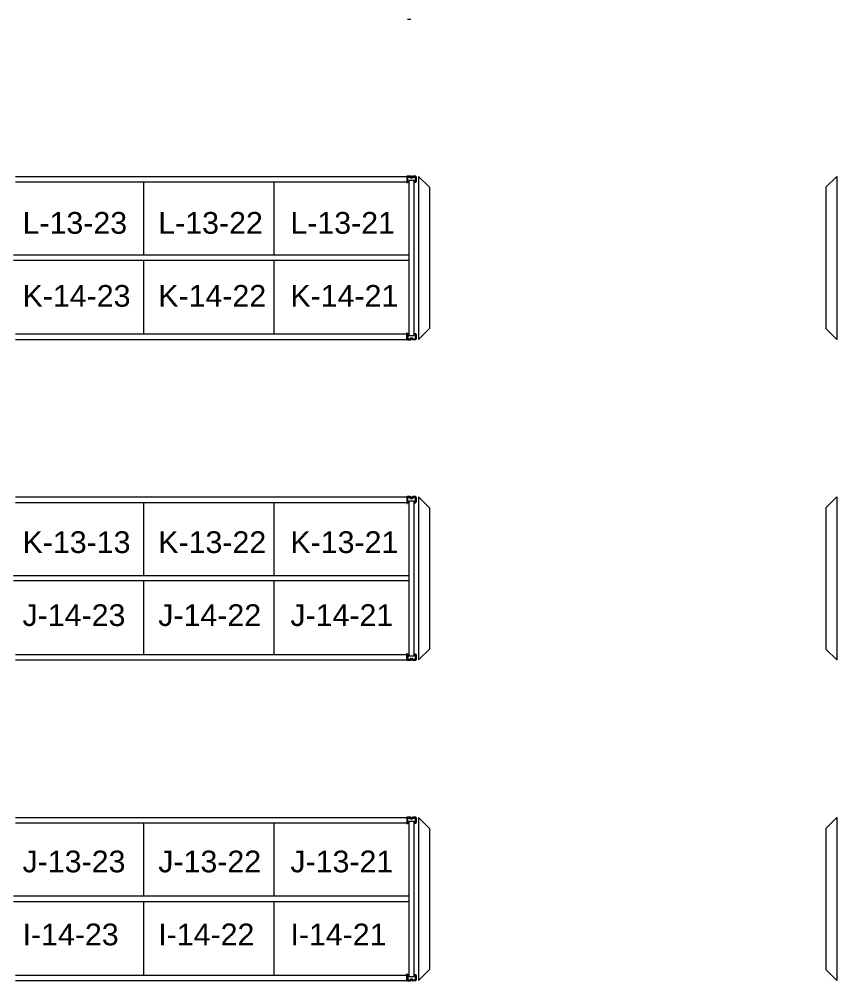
# Model space of a CAD drawing. Header units: inches. Extents: x 2743 to 10591, y -1604 to 5792.
# Drawn here: x 7995.2 to 8296.3, y 4339.9 to 4693.9 of the extents above; entities that cross this region are included whole.
import ezdxf

# ---------------------------------------------------------------- set-up
doc = ezdxf.new("R2010")
doc.units = ezdxf.units.IN
doc.header["$LTSCALE"] = 0.1875
doc.header["$MEASUREMENT"] = 0
for name, color, linetype, lineweight in [('22 Dimension', 7, 'Continuous', 5), ('32 Echelle', 160, 'Continuous', 15), ('33 Poutre', 30, 'Continuous', 15), ('37 Protection', 1, 'Continuous', 15)]:
    doc.layers.add(name, color=color, linetype=linetype, lineweight=lineweight)
doc.styles.add('arial', font='')
doc.styles.get('arial').set_extended_font_data('Arial')

msp = doc.modelspace()

# ---------------------------------------------------------------- hatches: boundary and pattern name
at = {"layer": '32 Echelle'}
for points in [[(8138.64784, 4633.81503), (8138.64784, 4634.00253), (8138.46034, 4634.00253)], [(8140.64784, 4633.81503), (8140.64784, 4634.00253), (8140.83534, 4634.00253)], [(8138.64784, 4578.19003), (8138.64784, 4578.00253), (8138.46034, 4578.00253)], [(8140.64784, 4578.19003), (8140.64784, 4578.00253), (8140.83534, 4578.00253)], [(8138.64784, 4515.81503), (8138.64784, 4516.00253), (8138.46034, 4516.00253)], [(8140.64784, 4515.81503), (8140.64784, 4516.00253), (8140.83534, 4516.00253)], [(8138.64784, 4460.19003), (8138.64784, 4460.00253), (8138.46034, 4460.00253)], [(8140.64784, 4460.19003), (8140.64784, 4460.00253), (8140.83534, 4460.00253)], [(8138.64784, 4397.81503), (8138.64784, 4398.00253), (8138.46034, 4398.00253)], [(8140.64784, 4397.81503), (8140.64784, 4398.00253), (8140.83534, 4398.00253)], [(8138.64784, 4342.19003), (8138.64784, 4342.00253), (8138.46034, 4342.00253)], [(8140.64784, 4342.19003), (8140.64784, 4342.00253), (8140.83534, 4342.00253)]]:
    msp.add_hatch(color=256, dxfattribs=at).paths.add_polyline_path(points)

# ---------------------------------------------------------------- linework, layer by layer
at = {"layer": '22 Dimension'}
for p, q in [((8041.02284, 4607.00253), (8041.02284, 4634.00253)), ((8089.02284, 4607.00253), (8089.02284, 4634.00253)), ((8138.64784, 4607.00253), (7993.02284, 4607.00253)), ((8138.64784, 4605.00253), (7993.02284, 4605.00253)), ((8041.02284, 4578.00253), (8041.02284, 4605.00253)), ((8089.02284, 4578.00253), (8089.02284, 4605.00253)), ((8041.02284, 4489.00253), (8041.02284, 4516.00253)), ((8089.02284, 4489.00253), (8089.02284, 4516.00253)), ((8138.64784, 4489.00253), (7993.02284, 4489.00253)), ((8138.64784, 4487.08616), (7993.02284, 4487.08616)), ((8041.02284, 4460.00253), (8041.02284, 4487.08616)), ((8089.02284, 4460.00253), (8089.02284, 4487.08616)), ((8041.02284, 4371.00253), (8041.02284, 4398.00253)), ((8089.02284, 4371.00253), (8089.02284, 4398.00253)), ((8138.64784, 4371.00253), (7993.02284, 4371.00253)), ((8138.64784, 4369.00253), (7993.02284, 4369.00253)), ((8041.02284, 4342.00253), (8041.02284, 4369.00253)), ((8089.02284, 4342.00253), (8089.02284, 4369.00253))]:
    msp.add_line(p, q, dxfattribs=at)
at = {"layer": '32 Echelle', "linetype": 'Continuous', "lineweight": 25}
for p, q in [((8138.02288, 4635.81878), (8138.02288, 4634.18628)), ((8138.11288, 4634.18628), (8138.11288, 4635.81878)), ((8139.13547, 4636.00253), (8138.20663, 4636.00253)), ((8138.20663, 4635.91253), (8139.13547, 4635.91253)), ((8138.62288, 4634.09253), (8138.20663, 4634.09253)), ((8138.20663, 4634.00253), (8138.62288, 4634.00253)), ((8138.62288, 4634.00253), (8138.62288, 4634.09253)), ((8139.22512, 4635.84619), (8139.26903, 4635.70256)), ((8139.3551, 4635.72887), (8139.31119, 4635.8725)), ((8139.85092, 4635.66253), (8139.44475, 4635.66253)), ((8139.44475, 4635.57253), (8139.85092, 4635.57253)), ((8139.98449, 4635.8725), (8139.94057, 4635.72887)), ((8140.02664, 4635.70256), (8140.07055, 4635.84619)), ((8141.08904, 4636.00253), (8140.16021, 4636.00253)), ((8140.16021, 4635.91253), (8141.08904, 4635.91253)), ((8141.08904, 4634.09253), (8140.67279, 4634.09253)), ((8140.67279, 4634.09253), (8140.67279, 4634.00253)), ((8140.67279, 4634.00253), (8141.08904, 4634.00253)), ((8141.18279, 4635.81878), (8141.18279, 4634.18628)), ((8141.27279, 4634.18628), (8141.27279, 4635.81878)), ((8138.02288, 4576.18628), (8138.02288, 4577.81878)), ((8138.11288, 4577.81878), (8138.11288, 4576.18628)), ((8138.20663, 4578.00253), (8138.62288, 4578.00253)), ((8138.62288, 4577.91253), (8138.20663, 4577.91253)), ((8138.62288, 4578.00253), (8138.62288, 4577.91253)), ((8140.67279, 4578.00253), (8141.08904, 4578.00253)), ((8140.67279, 4577.91253), (8140.67279, 4578.00253)), ((8141.08904, 4577.91253), (8140.67279, 4577.91253)), ((8141.18279, 4576.18628), (8141.18279, 4577.81878)), ((8141.27279, 4577.81878), (8141.27279, 4576.18628)), ((8138.20663, 4576.09253), (8139.13547, 4576.09253)), ((8139.13547, 4576.00253), (8138.20663, 4576.00253)), ((8139.22512, 4576.15887), (8139.26903, 4576.3025)), ((8139.3551, 4576.27619), (8139.31119, 4576.13256)), ((8139.44475, 4576.43253), (8139.85092, 4576.43253)), ((8139.85092, 4576.34253), (8139.44475, 4576.34253)), ((8139.98449, 4576.13256), (8139.94057, 4576.27619)), ((8140.02664, 4576.3025), (8140.07055, 4576.15887)), ((8140.16021, 4576.09253), (8141.08904, 4576.09253)), ((8141.08904, 4576.00253), (8140.16021, 4576.00253)), ((8138.02288, 4517.81878), (8138.02288, 4516.18628)), ((8138.11288, 4516.18628), (8138.11288, 4517.81878)), ((8139.13547, 4518.00253), (8138.20663, 4518.00253)), ((8138.20663, 4517.91253), (8139.13547, 4517.91253)), ((8139.22512, 4517.84619), (8139.26903, 4517.70256)), ((8139.3551, 4517.72887), (8139.31119, 4517.8725)), ((8139.85092, 4517.66253), (8139.44475, 4517.66253)), ((8139.44475, 4517.57253), (8139.85092, 4517.57253)), ((8139.98449, 4517.8725), (8139.94057, 4517.72887)), ((8140.02664, 4517.70256), (8140.07055, 4517.84619)), ((8141.08904, 4518.00253), (8140.16021, 4518.00253)), ((8140.16021, 4517.91253), (8141.08904, 4517.91253)), ((8141.18279, 4517.81878), (8141.18279, 4516.18628)), ((8141.27279, 4516.18628), (8141.27279, 4517.81878)), ((8138.62288, 4516.09253), (8138.20663, 4516.09253)), ((8138.20663, 4516.00253), (8138.62288, 4516.00253)), ((8138.62288, 4516.00253), (8138.62288, 4516.09253)), ((8141.08904, 4516.09253), (8140.67279, 4516.09253)), ((8140.67279, 4516.09253), (8140.67279, 4516.00253)), ((8140.67279, 4516.00253), (8141.08904, 4516.00253)), ((8138.02288, 4458.18628), (8138.02288, 4459.81878)), ((8138.11288, 4459.81878), (8138.11288, 4458.18628)), ((8138.20663, 4460.00253), (8138.62288, 4460.00253)), ((8138.62288, 4459.91253), (8138.20663, 4459.91253)), ((8138.20663, 4458.09253), (8139.13547, 4458.09253)), ((8139.13547, 4458.00253), (8138.20663, 4458.00253)), ((8138.62288, 4460.00253), (8138.62288, 4459.91253)), ((8139.22512, 4458.15887), (8139.26903, 4458.3025)), ((8139.3551, 4458.27619), (8139.31119, 4458.13256)), ((8139.44475, 4458.43253), (8139.85092, 4458.43253)), ((8139.85092, 4458.34253), (8139.44475, 4458.34253)), ((8139.98449, 4458.13256), (8139.94057, 4458.27619)), ((8140.02664, 4458.3025), (8140.07055, 4458.15887)), ((8140.16021, 4458.09253), (8141.08904, 4458.09253)), ((8141.08904, 4458.00253), (8140.16021, 4458.00253)), ((8140.67279, 4460.00253), (8141.08904, 4460.00253)), ((8140.67279, 4459.91253), (8140.67279, 4460.00253)), ((8141.08904, 4459.91253), (8140.67279, 4459.91253)), ((8141.18279, 4458.18628), (8141.18279, 4459.81878)), ((8141.27279, 4459.81878), (8141.27279, 4458.18628)), ((8138.02288, 4399.81878), (8138.02288, 4398.18628)), ((8138.11288, 4398.18628), (8138.11288, 4399.81878)), ((8139.13547, 4400.00253), (8138.20663, 4400.00253)), ((8138.20663, 4399.91253), (8139.13547, 4399.91253)), ((8138.62288, 4398.09253), (8138.20663, 4398.09253)), ((8138.20663, 4398.00253), (8138.62288, 4398.00253)), ((8138.62288, 4398.00253), (8138.62288, 4398.09253)), ((8139.22512, 4399.84619), (8139.26903, 4399.70256)), ((8139.3551, 4399.72887), (8139.31119, 4399.8725)), ((8139.85092, 4399.66253), (8139.44475, 4399.66253)), ((8139.44475, 4399.57253), (8139.85092, 4399.57253)), ((8139.98449, 4399.8725), (8139.94057, 4399.72887)), ((8140.02664, 4399.70256), (8140.07055, 4399.84619)), ((8141.08904, 4400.00253), (8140.16021, 4400.00253)), ((8140.16021, 4399.91253), (8141.08904, 4399.91253)), ((8141.08904, 4398.09253), (8140.67279, 4398.09253)), ((8140.67279, 4398.09253), (8140.67279, 4398.00253)), ((8140.67279, 4398.00253), (8141.08904, 4398.00253)), ((8141.18279, 4399.81878), (8141.18279, 4398.18628)), ((8141.27279, 4398.18628), (8141.27279, 4399.81878)), ((8138.02288, 4340.18628), (8138.02288, 4341.81878)), ((8138.11288, 4341.81878), (8138.11288, 4340.18628)), ((8138.20663, 4342.00253), (8138.62288, 4342.00253)), ((8138.62288, 4341.91253), (8138.20663, 4341.91253)), ((8138.20663, 4340.09253), (8139.13547, 4340.09253)), ((8138.62288, 4342.00253), (8138.62288, 4341.91253)), ((8139.22512, 4340.15887), (8139.26903, 4340.3025)), ((8139.3551, 4340.27619), (8139.31119, 4340.13256)), ((8139.44475, 4340.43253), (8139.85092, 4340.43253)), ((8139.85092, 4340.34253), (8139.44475, 4340.34253)), ((8139.98449, 4340.13256), (8139.94057, 4340.27619)), ((8140.02664, 4340.3025), (8140.07055, 4340.15887)), ((8140.16021, 4340.09253), (8141.08904, 4340.09253)), ((8140.67279, 4342.00253), (8141.08904, 4342.00253)), ((8140.67279, 4341.91253), (8140.67279, 4342.00253)), ((8141.08904, 4341.91253), (8140.67279, 4341.91253)), ((8141.18279, 4340.18628), (8141.18279, 4341.81878)), ((8141.27279, 4341.81878), (8141.27279, 4340.18628)), ((8139.13547, 4340.00253), (8138.20663, 4340.00253)), ((8141.08904, 4340.00253), (8140.16021, 4340.00253))]:
    msp.add_line(p, q, dxfattribs=at)
at = {"layer": '32 Echelle'}
for p, q in [((8138.64784, 4634.00253), (8138.46034, 4634.00253)), ((8138.64784, 4633.81503), (8138.46034, 4634.00253)), ((8140.64784, 4634.50253), (8138.64784, 4634.50253)), ((8138.64784, 4634.50253), (8138.64784, 4577.50253)), ((8138.64784, 4633.81503), (8138.64784, 4634.00253)), ((8140.64784, 4577.50253), (8140.64784, 4634.50253)), ((8140.64784, 4634.00253), (8140.83534, 4634.00253)), ((8140.64784, 4633.81503), (8140.64784, 4634.00253)), ((8140.64784, 4633.81503), (8140.83534, 4634.00253)), ((8138.64784, 4578.19003), (8138.46034, 4578.00253)), ((8138.64784, 4578.00253), (8138.46034, 4578.00253)), ((8138.64784, 4578.19003), (8138.64784, 4578.00253)), ((8138.64784, 4577.50253), (8140.64784, 4577.50253)), ((8140.64784, 4578.19003), (8140.64784, 4578.00253)), ((8140.64784, 4578.19003), (8140.83534, 4578.00253)), ((8140.64784, 4578.00253), (8140.83534, 4578.00253)), ((8138.64784, 4516.00253), (8138.46034, 4516.00253)), ((8138.64784, 4515.81503), (8138.46034, 4516.00253)), ((8140.64784, 4516.50253), (8138.64784, 4516.50253)), ((8138.64784, 4516.50253), (8138.64784, 4459.50253)), ((8138.64784, 4515.81503), (8138.64784, 4516.00253)), ((8140.64784, 4459.50253), (8140.64784, 4516.50253)), ((8140.64784, 4516.00253), (8140.83534, 4516.00253)), ((8140.64784, 4515.81503), (8140.64784, 4516.00253)), ((8140.64784, 4515.81503), (8140.83534, 4516.00253)), ((8138.64784, 4460.19003), (8138.46034, 4460.00253)), ((8138.64784, 4460.00253), (8138.46034, 4460.00253)), ((8138.64784, 4460.19003), (8138.64784, 4460.00253)), ((8138.64784, 4459.50253), (8140.64784, 4459.50253)), ((8140.64784, 4460.19003), (8140.64784, 4460.00253)), ((8140.64784, 4460.19003), (8140.83534, 4460.00253)), ((8140.64784, 4460.00253), (8140.83534, 4460.00253)), ((8138.64784, 4398.00253), (8138.46034, 4398.00253)), ((8138.64784, 4397.81503), (8138.46034, 4398.00253)), ((8140.64784, 4398.50253), (8138.64784, 4398.50253)), ((8138.64784, 4398.50253), (8138.64784, 4341.50253)), ((8138.64784, 4397.81503), (8138.64784, 4398.00253)), ((8140.64784, 4341.50253), (8140.64784, 4398.50253)), ((8140.64784, 4398.00253), (8140.83534, 4398.00253)), ((8140.64784, 4397.81503), (8140.64784, 4398.00253)), ((8140.64784, 4397.81503), (8140.83534, 4398.00253)), ((8138.64784, 4342.19003), (8138.46034, 4342.00253)), ((8138.64784, 4342.00253), (8138.46034, 4342.00253)), ((8138.64784, 4342.19003), (8138.64784, 4342.00253)), ((8138.64784, 4341.50253), (8140.64784, 4341.50253)), ((8140.64784, 4342.19003), (8140.64784, 4342.00253)), ((8140.64784, 4342.19003), (8140.83534, 4342.00253)), ((8140.64784, 4342.00253), (8140.83534, 4342.00253))]:
    msp.add_line(p, q, dxfattribs=at)
at = {"layer": '32 Echelle', "linetype": 'Continuous', "lineweight": 25}
for centre, radius, start, end in [((8138.20663, 4635.81878), 0.18375, 90, 180), ((8138.20663, 4634.18628), 0.18375, 180, 270), ((8138.20663, 4635.81878), 0.09375, 90, 180), ((8138.20663, 4634.18628), 0.09375, 180, 270), ((8139.13547, 4635.81878), 0.18375, 17, 90), ((8139.13547, 4635.81878), 0.09375, 17, 90), ((8139.44475, 4635.75628), 0.18375, 197, 270), ((8139.44475, 4635.75628), 0.09375, 197, 270), ((8139.85092, 4635.75628), 0.09375, 270, 343), ((8139.85092, 4635.75628), 0.18375, 270, 343), ((8140.16021, 4635.81878), 0.18375, 90, 163), ((8140.16021, 4635.81878), 0.09375, 90, 163), ((8141.08904, 4635.81878), 0.18375, 0, 90), ((8141.08904, 4635.81878), 0.09375, 0, 90), ((8141.08904, 4634.18628), 0.09375, 270, 0), ((8141.08904, 4634.18628), 0.18375, 270, 0), ((8138.20663, 4577.81878), 0.18375, 90, 180), ((8138.20663, 4577.81878), 0.09375, 90, 180), ((8141.08904, 4577.81878), 0.18375, 0, 90), ((8141.08904, 4577.81878), 0.09375, 0, 90), ((8138.20663, 4576.18628), 0.18375, 180, 270), ((8138.20663, 4576.18628), 0.09375, 180, 270), ((8139.13547, 4576.18628), 0.09375, 270, 343), ((8139.13547, 4576.18628), 0.18375, 270, 343), ((8139.44475, 4576.24878), 0.18375, 90, 163), ((8139.44475, 4576.24878), 0.09375, 90, 163), ((8139.85092, 4576.24878), 0.18375, 17, 90), ((8139.85092, 4576.24878), 0.09375, 17, 90), ((8140.16021, 4576.18628), 0.18375, 197, 270), ((8140.16021, 4576.18628), 0.09375, 197, 270), ((8141.08904, 4576.18628), 0.09375, 270, 0), ((8141.08904, 4576.18628), 0.18375, 270, 0), ((8138.20663, 4517.81878), 0.18375, 90, 180), ((8138.20663, 4517.81878), 0.09375, 90, 180), ((8139.13547, 4517.81878), 0.18375, 17, 90), ((8139.13547, 4517.81878), 0.09375, 17, 90), ((8139.44475, 4517.75628), 0.18375, 197, 270), ((8139.44475, 4517.75628), 0.09375, 197, 270), ((8139.85092, 4517.75628), 0.09375, 270, 343), ((8139.85092, 4517.75628), 0.18375, 270, 343), ((8140.16021, 4517.81878), 0.18375, 90, 163), ((8140.16021, 4517.81878), 0.09375, 90, 163), ((8141.08904, 4517.81878), 0.18375, 0, 90), ((8141.08904, 4517.81878), 0.09375, 0, 90), ((8138.20663, 4516.18628), 0.18375, 180, 270), ((8138.20663, 4516.18628), 0.09375, 180, 270), ((8141.08904, 4516.18628), 0.09375, 270, 0), ((8141.08904, 4516.18628), 0.18375, 270, 0), ((8138.20663, 4459.81878), 0.18375, 90, 180), ((8138.20663, 4458.18628), 0.18375, 180, 270), ((8138.20663, 4459.81878), 0.09375, 90, 180), ((8138.20663, 4458.18628), 0.09375, 180, 270), ((8139.13547, 4458.18628), 0.09375, 270, 343), ((8139.13547, 4458.18628), 0.18375, 270, 343), ((8139.44475, 4458.24878), 0.18375, 90, 163), ((8139.44475, 4458.24878), 0.09375, 90, 163), ((8139.85092, 4458.24878), 0.18375, 17, 90), ((8139.85092, 4458.24878), 0.09375, 17, 90), ((8140.16021, 4458.18628), 0.18375, 197, 270), ((8140.16021, 4458.18628), 0.09375, 197, 270), ((8141.08904, 4459.81878), 0.18375, 0, 90), ((8141.08904, 4459.81878), 0.09375, 0, 90), ((8141.08904, 4458.18628), 0.09375, 270, 0), ((8141.08904, 4458.18628), 0.18375, 270, 0), ((8138.20663, 4399.81878), 0.18375, 90, 180), ((8138.20663, 4398.18628), 0.18375, 180, 270), ((8138.20663, 4399.81878), 0.09375, 90, 180), ((8138.20663, 4398.18628), 0.09375, 180, 270), ((8139.13547, 4399.81878), 0.18375, 17, 90), ((8139.13547, 4399.81878), 0.09375, 17, 90), ((8139.44475, 4399.75628), 0.18375, 197, 270), ((8139.44475, 4399.75628), 0.09375, 197, 270), ((8139.85092, 4399.75628), 0.09375, 270, 343), ((8139.85092, 4399.75628), 0.18375, 270, 343), ((8140.16021, 4399.81878), 0.18375, 90, 163), ((8140.16021, 4399.81878), 0.09375, 90, 163), ((8141.08904, 4399.81878), 0.18375, 0, 90), ((8141.08904, 4399.81878), 0.09375, 0, 90), ((8141.08904, 4398.18628), 0.09375, 270, 0), ((8141.08904, 4398.18628), 0.18375, 270, 0), ((8138.20663, 4341.81878), 0.18375, 90, 180), ((8138.20663, 4340.18628), 0.18375, 180, 270), ((8138.20663, 4341.81878), 0.09375, 90, 180), ((8138.20663, 4340.18628), 0.09375, 180, 270), ((8139.13547, 4340.18628), 0.09375, 270, 343), ((8139.13547, 4340.18628), 0.18375, 270, 343), ((8139.44475, 4340.24878), 0.18375, 90, 163), ((8139.44475, 4340.24878), 0.09375, 90, 163), ((8139.85092, 4340.24878), 0.18375, 17, 90), ((8139.85092, 4340.24878), 0.09375, 17, 90), ((8140.16021, 4340.18628), 0.18375, 197, 270), ((8140.16021, 4340.18628), 0.09375, 197, 270), ((8141.08904, 4341.81878), 0.18375, 0, 90), ((8141.08904, 4341.81878), 0.09375, 0, 90), ((8141.08904, 4340.18628), 0.09375, 270, 0), ((8141.08904, 4340.18628), 0.18375, 270, 0)]:
    msp.add_arc(centre, radius, start, end, dxfattribs=at)
at = {"layer": '33 Poutre'}
for p, q in [((8138.14184, 4693.88353), (8139.40384, 4693.88353)), ((7993.77284, 4636.00253), (8137.89784, 4636.00253)), ((7993.77284, 4634.00253), (8137.89784, 4634.00253)), ((8137.89784, 4636.00253), (8137.89784, 4634.00253)), ((8137.89784, 4635.87753), (8137.89784, 4633.62153)), ((8138.01684, 4635.87753), (8138.01684, 4633.62153)), ((8138.14184, 4636.12153), (8139.40384, 4636.12153)), ((8139.40384, 4636.00253), (8138.14184, 4636.00253)), ((8139.52884, 4635.66253), (8139.52884, 4635.87753)), ((8139.52884, 4635.66253), (8139.64784, 4635.66253)), ((8139.64784, 4635.66253), (8139.64784, 4635.87753)), ((8137.89784, 4633.62153), (8138.01684, 4633.62153)), ((7993.77284, 4578.00253), (8137.89784, 4578.00253)), ((8137.89784, 4576.12753), (8137.89784, 4578.38353)), ((8137.89784, 4578.38353), (8138.01684, 4578.38353)), ((8137.89784, 4576.00253), (8137.89784, 4578.00253)), ((8138.01684, 4576.12753), (8138.01684, 4578.38353)), ((7993.77284, 4576.00253), (8137.89784, 4576.00253)), ((8139.40384, 4576.00253), (8138.14184, 4576.00253)), ((8138.14184, 4575.88353), (8139.40384, 4575.88353)), ((8139.52884, 4576.34253), (8139.52884, 4576.12753)), ((8139.52884, 4576.34253), (8139.64784, 4576.34253)), ((8139.64784, 4576.34253), (8139.64784, 4576.12753)), ((7993.77284, 4518.00253), (8137.89784, 4518.00253)), ((8137.89784, 4518.00253), (8137.89784, 4516.00253)), ((8137.89784, 4517.87753), (8137.89784, 4515.62153)), ((8138.01684, 4517.87753), (8138.01684, 4515.62153)), ((8138.14184, 4518.12153), (8139.40384, 4518.12153)), ((8139.40384, 4518.00253), (8138.14184, 4518.00253)), ((8139.52884, 4517.66253), (8139.52884, 4517.87753)), ((8139.52884, 4517.66253), (8139.64784, 4517.66253)), ((8139.64784, 4517.66253), (8139.64784, 4517.87753)), ((7993.77284, 4516.00253), (8137.89784, 4516.00253)), ((8137.89784, 4515.62153), (8138.01684, 4515.62153)), ((7993.77284, 4460.00253), (8137.89784, 4460.00253)), ((7993.77284, 4458.00253), (8137.89784, 4458.00253)), ((8137.89784, 4458.12753), (8137.89784, 4460.38353)), ((8137.89784, 4460.38353), (8138.01684, 4460.38353)), ((8137.89784, 4458.00253), (8137.89784, 4460.00253)), ((8138.01684, 4458.12753), (8138.01684, 4460.38353)), ((8139.40384, 4458.00253), (8138.14184, 4458.00253)), ((8138.14184, 4457.88353), (8139.40384, 4457.88353)), ((8139.52884, 4458.34253), (8139.52884, 4458.12753)), ((8139.52884, 4458.34253), (8139.64784, 4458.34253)), ((8139.64784, 4458.34253), (8139.64784, 4458.12753)), ((7993.77284, 4400.00253), (8137.89784, 4400.00253)), ((7993.77284, 4398.00253), (8137.89784, 4398.00253)), ((8137.89784, 4400.00253), (8137.89784, 4398.00253)), ((8137.89784, 4399.87753), (8137.89784, 4397.62153)), ((8137.89784, 4397.62153), (8138.01684, 4397.62153)), ((8138.01684, 4399.87753), (8138.01684, 4397.62153)), ((8138.14184, 4400.12153), (8139.40384, 4400.12153)), ((8139.40384, 4400.00253), (8138.14184, 4400.00253)), ((8139.52884, 4399.66253), (8139.52884, 4399.87753)), ((8139.52884, 4399.66253), (8139.64784, 4399.66253)), ((8139.64784, 4399.66253), (8139.64784, 4399.87753)), ((7993.77284, 4342.00253), (8137.89784, 4342.00253)), ((8137.89784, 4340.12753), (8137.89784, 4342.38353)), ((8137.89784, 4342.38353), (8138.01684, 4342.38353)), ((8137.89784, 4340.00253), (8137.89784, 4342.00253)), ((8138.01684, 4340.12753), (8138.01684, 4342.38353)), ((8139.52884, 4340.34253), (8139.52884, 4340.12753)), ((8139.52884, 4340.34253), (8139.64784, 4340.34253)), ((8139.64784, 4340.34253), (8139.64784, 4340.12753)), ((7993.77284, 4340.00253), (8137.89784, 4340.00253)), ((8139.40384, 4340.00253), (8138.14184, 4340.00253)), ((8138.14184, 4339.88353), (8139.40384, 4339.88353))]:
    msp.add_line(p, q, dxfattribs=at)
for centre, radius, start, end in [((8138.14184, 4635.87753), 0.244, 90, 180), ((8138.14184, 4635.87753), 0.125, 90, 180), ((8139.40384, 4635.87753), 0.244, 0, 90), ((8139.40384, 4635.87753), 0.125, 0, 90), ((8138.14184, 4576.12753), 0.244, 180, 270), ((8138.14184, 4576.12753), 0.125, 180, 270), ((8139.40384, 4576.12753), 0.125, 270, 0), ((8139.40384, 4576.12753), 0.244, 270, 0), ((8138.14184, 4517.87753), 0.244, 90, 180), ((8138.14184, 4517.87753), 0.125, 90, 180), ((8139.40384, 4517.87753), 0.244, 0, 90), ((8139.40384, 4517.87753), 0.125, 0, 90), ((8138.14184, 4458.12753), 0.244, 180, 270), ((8138.14184, 4458.12753), 0.125, 180, 270), ((8139.40384, 4458.12753), 0.125, 270, 0), ((8139.40384, 4458.12753), 0.244, 270, 0), ((8138.14184, 4399.87753), 0.244, 90, 180), ((8138.14184, 4399.87753), 0.125, 90, 180), ((8139.40384, 4399.87753), 0.244, 0, 90), ((8139.40384, 4399.87753), 0.125, 0, 90), ((8138.14184, 4340.12753), 0.244, 180, 270), ((8138.14184, 4340.12753), 0.125, 180, 270), ((8139.40384, 4340.12753), 0.125, 270, 0), ((8139.40384, 4340.12753), 0.244, 270, 0)]:
    msp.add_arc(centre, radius, start, end, dxfattribs=at)
at = {"layer": '37 Protection'}
for p, q in [((8142.27279, 4636.00253), (8142.27279, 4576.00253)), ((8142.27279, 4636.00253), (8146.27279, 4632.00253)), ((8296.27279, 4636.00253), (8292.27279, 4632.00253)), ((8296.27279, 4636.00253), (8296.27279, 4576.00253)), ((8146.27279, 4632.00253), (8146.27279, 4580.00253)), ((8292.27279, 4632.00253), (8292.27279, 4580.00253)), ((8142.27279, 4576.00253), (8146.27279, 4580.00253)), ((8296.27279, 4576.00253), (8292.27279, 4580.00253)), ((8142.27279, 4518.00253), (8142.27279, 4458.00253)), ((8142.27279, 4518.00253), (8146.27279, 4514.00253)), ((8296.27279, 4518.00253), (8292.27279, 4514.00253)), ((8296.27279, 4518.00253), (8296.27279, 4458.00253)), ((8146.27279, 4514.00253), (8146.27279, 4462.00253)), ((8292.27279, 4514.00253), (8292.27279, 4462.00253)), ((8142.27279, 4458.00253), (8146.27279, 4462.00253)), ((8296.27279, 4458.00253), (8292.27279, 4462.00253)), ((8142.27279, 4400.00253), (8142.27279, 4340.00253)), ((8142.27279, 4400.00253), (8146.27279, 4396.00253)), ((8296.27279, 4400.00253), (8292.27279, 4396.00253)), ((8296.27279, 4400.00253), (8296.27279, 4340.00253)), ((8146.27279, 4396.00253), (8146.27279, 4344.00253)), ((8292.27279, 4396.00253), (8292.27279, 4344.00253)), ((8142.27279, 4340.00253), (8146.27279, 4344.00253)), ((8296.27279, 4340.00253), (8292.27279, 4344.00253))]:
    msp.add_line(p, q, dxfattribs=at)

# ---------------------------------------------------------------- texts
at = {"layer": '22 Dimension', "char_height": 8, "attachment_point": 1, "style": 'arial'}
for s, insert in [('{\\fArial Unicode MS|b0|i0|c0|p2;\\C8;L-13-23}', (7996.39617, 4622.9117)), ('{\\fArial Unicode MS|b0|i0|c0|p2;\\C8;L-13-22}', (8046.37638, 4622.9117)), ('{\\fArial Unicode MS|b0|i0|c0|p2;\\C8;L-13-21}', (8095.04133, 4622.9117)), ('{\\fArial Unicode MS|b0|i0|c0|p2;\\C8;K-14-23}', (7996.39617, 4596.03916)), ('{\\fArial Unicode MS|b0|i0|c0|p2;\\C8;K-14-22}', (8046.37638, 4596.03916)), ('{\\fArial Unicode MS|b0|i0|c0|p2;\\C8;K-14-21}', (8095.04133, 4596.03916)), ('{\\fArial Unicode MS|b0|i0|c0|p2;\\C8;K-13-13}', (7996.39617, 4505.36192)), ('{\\fArial Unicode MS|b0|i0|c0|p2;\\C8;K-13-22}', (8046.37638, 4505.36192)), ('{\\fArial Unicode MS|b0|i0|c0|p2;\\C8;K-13-21}', (8095.04133, 4505.36192)), ('{\\fArial Unicode MS|b0|i0|c0|p2;\\C8;J-14-23}', (7996.39617, 4478.48938)), ('{\\fArial Unicode MS|b0|i0|c0|p2;\\C8;J-14-22}', (8046.37638, 4478.48938)), ('{\\fArial Unicode MS|b0|i0|c0|p2;\\C8;J-14-21}', (8095.04133, 4478.48938)), ('{\\fArial Unicode MS|b0|i0|c0|p2;\\C8;J-13-23}', (7996.39617, 4387.80636)), ('{\\fArial Unicode MS|b0|i0|c0|p2;\\C8;J-13-22}', (8046.37638, 4387.80636)), ('{\\fArial Unicode MS|b0|i0|c0|p2;\\C8;J-13-21}', (8095.04133, 4387.80636)), ('{\\fArial Unicode MS|b0|i0|c0|p2;\\C8;I-14-23}', (7996.39617, 4360.93382)), ('{\\fArial Unicode MS|b0|i0|c0|p2;\\C8;I-14-22}', (8046.37638, 4360.93382)), ('{\\fArial Unicode MS|b0|i0|c0|p2;\\C8;I-14-21}', (8095.04133, 4360.93382))]:
    msp.add_mtext_dynamic_manual_height_columns(s, width=68.8901007, gutter_width=5, heights=[0], dxfattribs=dict(at, insert=insert))

doc.saveas('drawing.dxf')
